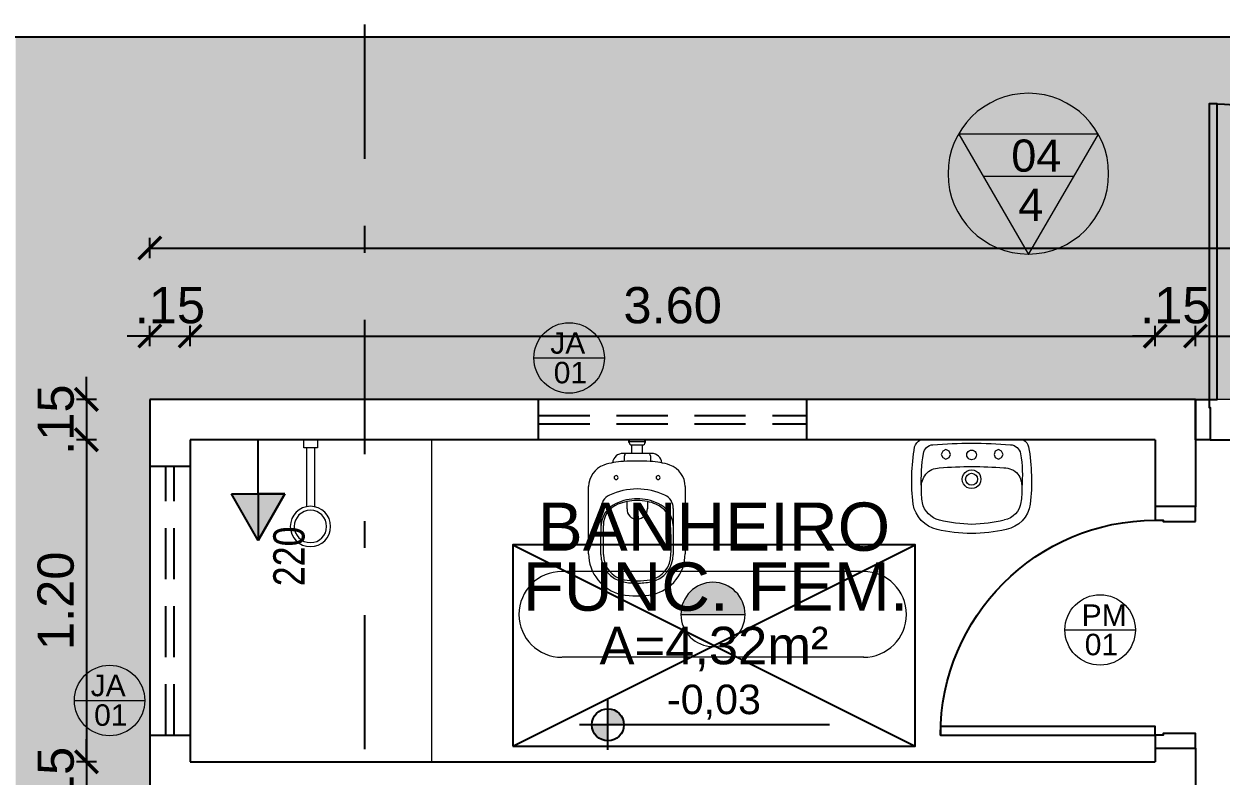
# Model space of a CAD drawing. Header units: inches. Extents: x 44782 to 44933, y 6798 to 6838.
# Drawn here: x 44804.744 to 44809.206, y 6833.475 to 6836.277 of the extents above; entities that cross this region are included whole.
import ezdxf
from ezdxf.enums import TextEntityAlignment as Align

# ---------------------------------------------------------------- set-up
doc = ezdxf.new("R2010")
doc.units = ezdxf.units.IN
doc.header["$MEASUREMENT"] = 0
doc.linetypes.add('DASHDOT', pattern=[1, 0.5, -0.25, 0, -0.25])
doc.linetypes.add('HIDDEN', pattern=[9.525, 6.35, -3.175])
doc.layers.get('Defpoints').update_dxf_attribs({"color": 250})
doc.layers.add('at_Entity', color=7, linetype='Continuous', lineweight=9)
doc.layers.add('at_Text', color=7, linetype='Continuous', lineweight=9)
for name, color, linetype in [('BASCULANTE', 1, 'Continuous'), ('H. PAVER CINZA 1', 252, 'Continuous'), ('LAMPADAS', 5, 'Continuous'), ('Layout_Equipamentos', 7, 'Continuous'), ('linha de corte', 1, 'Continuous'), ('LOUÇAS', 7, 'Continuous'), ('MURO', 2, 'Continuous'), ('PAREDES', 4, 'Continuous'), ('PORTAS', 2, 'Continuous'), ('TEXTO01', 7, 'Continuous'), ('TEXTO02', 3, 'Continuous'), ('TEXTO03', 2, 'Continuous')]:
    doc.layers.add(name, color=color, linetype=linetype)
doc.layers.add('TOMADAS', color=150, linetype='Continuous', true_color=0x007fff)
doc.styles.add('ARIAL', font='ARIALN.TTF', dxfattribs={"height": 0.18})
doc.styles.add('Fonte 02', font='ARIALUNI.TTF')
doc.styles.add('FONTE01', font='swissi.ttf')
doc.styles.add('Fonte02', font='arial.ttf')
doc.styles.get("Standard").update_dxf_attribs({"font": 'txt.shx', "height": 0.18})
doc.styles.add('TEXTO1', font='swissko.ttf', dxfattribs={"width": 0.6, "height": 0.1})
doc.dimstyles.new('Esc 1-75', dxfattribs={"dimscale": 0.75, "dimtxt": 0.18, "dimasz": 0.1125, "dimexe": 0.05, "dimexo": 0.05, "dimgap": 0.06, "dimtad": 1, "dimzin": 4, "dimdsep": 46, "dimtxsty": 'Fonte 02', "dimblk": 'ARCHTICK', "dimcen": 0, "dimclrd": 250, "dimclre": 250, "dimadec": 0, "dimazin": 1, "dimtfac": 1, "dimtix": 1, "dimtmove": 1, "dimatfit": 3, "dimldrblk": 'ARCHTICK', "dimfxl": 0, "dimarcsym": 0})

# ---------------------------------------------------------------- blocks, each defined once
blk = doc.blocks.new('A$C2B7D2525')
at = {"layer": 'at_Entity', "true_color": 0x007fff}
h = blk.add_hatch(color=150, dxfattribs=at)
h.dxf.hatch_style = 1
h.paths.add_polyline_path([(0.723, 0.2795, 0.414214), (0.6034, 0.1599, 0.002212), (0.6034, 0.1588), (0.8427, 0.1588, 0.002212), (0.8427, 0.1599, 0.414214)])
at = {"layer": 'at_Entity', "color": 150, "true_color": 0x007fff}
for p, q in [((1.2852, 0.3197), (0.1609, 0.3197)), ((0.7241, 0.1588), (0.6034, 0.1588)), ((0.8427, 0.1588), (0.6034, 0.1588)), ((0.8427, 0.1588), (0.7241, 0.1588)), ((0.8427, 0.1588), (0.7241, 0.1588)), ((1.2852, 0), (0.1609, 0))]:
    blk.add_line(p, q, dxfattribs=at)
for centre, radius, start, end in [((0.1599, 0.1599), 0.1599, 90, 180), ((1.2841, 0.1599), 0.1599, 0.0027, 90), ((0.723, 0.1599), 0.1196, 90, 180), ((0.723, 0.1599), 0.1196, 360, 90), ((0.1599, 0.1599), 0.1599, 180, 270), ((0.723, 0.1599), 0.1196, 180, 270), ((0.723, 0.1599), 0.1196, 270, 0), ((1.2841, 0.1599), 0.1599, 270.0054, 0.0027)]:
    blk.add_arc(centre, radius, start, end, dxfattribs=at)
blk = doc.blocks.new('Leg_Ambiente05_50')
at = {"layer": 'TEXTO01', "linetype": 'Continuous', "ltscale": 0.0001}
h = blk.add_hatch(color=256, dxfattribs=at)
h.paths.add_polyline_path([(-0.2635, -0.157), (-0.2635, -0.1969), (-0.2235, -0.1969, 0.414214)])
h.paths.add_polyline_path([(-0.2635, -0.1969), (-0.3034, -0.1969, 0.414214), (-0.2635, -0.2368)])
at = {"layer": 'Defpoints'}
for p, q in [((-0.5, -0.25), (0.5, 0.25)), ((-0.5, 0.25), (0.5, -0.25))]:
    blk.add_line(p, q, dxfattribs=at)
blk.add_lwpolyline([(-0.5, -0.25), (0.5, -0.25), (0.5, 0.25), (-0.5, 0.25)], close=True, dxfattribs=at)
at = {"layer": 'TEXTO01', "linetype": 'Continuous', "ltscale": 0.0001}
for p, q in [((-0.2635, -0.2589), (-0.2635, -0.1349)), ((0.2874, -0.1969), (-0.3344, -0.1969))]:
    blk.add_line(p, q, dxfattribs=at)
blk.add_circle((-0.2635, -0.1969), 0.0399, dxfattribs=at)
at = {"layer": 'TEXTO01', "style": 'FONTE01'}
blk.add_attdef('NÍVEL', text='', height=0.08, dxfattribs=at).set_placement((0, -0.1338), align=Align.MIDDLE_CENTER)
at = {"layer": 'TEXTO02', "style": 'Fonte02'}
blk.add_attdef('ÁREA', text='', height=0.1, dxfattribs=at).set_placement((0, 0.0311), align=Align.MIDDLE_CENTER)
at = {"layer": 'TEXTO03', "style": 'Fonte02'}
for tag, p in [('AMB1', (0.0037, 0.5301)), ('AMB1', (0, 0.3711)), ('AMB2', (0, 0.2036))]:
    blk.add_attdef(tag, text='', height=0.12, dxfattribs=at).set_placement(p, align=Align.MIDDLE_CENTER)
blk = doc.blocks.new('A$C34B626C7')
at = {"layer": 'PORTAS'}
for points in [[(0.8511, 0.1503), (0.8194, 0.1503), (0.8194, 0.9507), (0.8511, 0.9507), (0.8511, 0.1503)], [(0.055, 0), (0, 0), (0, 0.1503), (0.0508, 0.1503), (0.0508, 0.1207), (0.055, 0.1207), (0.055, 0)], [(0.8998, 0.1503), (0.8998, 0), (0.8448, 0), (0.8448, 0.1207), (0.8511, 0.1207), (0.8511, 0.1503), (0.8998, 0.1503)]]:
    blk.add_lwpolyline(points, dxfattribs=at)
blk.add_arc((0.8511, 0.1503), 0.8003, 90, 180, dxfattribs=at)
blk = doc.blocks.new('A$C7F0663E6')
at = {"layer": 'at_Entity', "color": 7}
for p, q in [((0.0508, 0.3684), (0.0508, 0.398)), ((0.0508, 0.398), (0.1016, 0.398)), ((0.1016, 0.3684), (0.0508, 0.3684)), ((0.0614, 0.1482), (0.0614, 0.3684)), ((0.091, 0.3684), (0.0614, 0.3684)), ((0.091, 0.1482), (0.091, 0.3684)), ((0.1016, 0.398), (0.1016, 0.3684))]:
    blk.add_line(p, q, dxfattribs=at)
for radius, start, end in [(0.0752, 90, 180), (0.0603, 90, 180), (0.0752, 360, 90), (0.0603, 360, 90), (0.0752, 180, 270), (0.0603, 180, 270), (0.0603, 270, 0), (0.0752, 270, 0)]:
    blk.add_arc((0.0752, 0.0752), radius, start, end, dxfattribs=at)
blk = doc.blocks.new('new block13')
at = {"layer": 'at_Entity', "color": 0}
for p, q in [((-0.0317, 0), (0.0317, 0)), ((-0.0307, -0.0063), (0.0286, -0.0063)), ((-0.0212, -0.0508), (-0.0212, -0.019)), ((-0.0212, -0.019), (0.019, -0.019)), ((0.019, -0.0508), (0.019, -0.019)), ((0.0529, -0.0508), (-0.0529, -0.0508)), ((-0.0487, -0.0804), (-0.0487, -0.0603)), ((0.0487, -0.0603), (0.0487, -0.0806)), ((-0.182, -0.4243), (-0.182, -0.1746)), ((0.1778, -0.1746), (0.1778, -0.4243)), ((-0.0386, -0.2575), (-0.0386, -0.23)), ((0.0376, -0.2302), (0.0376, -0.2575))]:
    blk.add_line(p, q, dxfattribs=at)
for centre, radius, start, end in [((-0.0212, -0.0095), 0.00952, 180, 270), ((0.019, -0.0095), 0.00952, 270, 0), ((-0.0434, -0.329), 0.2486, 92.0489, 109.145), ((-0.054, -0.0898), 0.0391, 88.4183, 173.4493), ((-0.0024, -1.4753), 1.3956, 87.9511, 92.0489), ((-0.0391, -0.0603), 0.00952, 90, 180), ((0.0391, -0.0603), 0.00952, 360, 90), ((0.0393, -0.3283), 0.2479, 70.8427, 88.1091), ((0.052, -0.0896), 0.0388, 5.5755, 88.6298), ((-0.0972, -0.1743), 0.0848, 109.0789, 180.1997), ((-0.0794, -0.1407), 0.00741, 90, 180), ((-0.0794, -0.1407), 0.00741, 360, 90), ((0.0772, -0.1407), 0.00741, 90, 180), ((0.0772, -0.1407), 0.00741, 360, 90), ((0.093, -0.1743), 0.0848, 359.8003, 70.9211), ((-0.0794, -0.1407), 0.00741, 180, 270), ((-0.0794, -0.1407), 0.00741, 270, 0), ((0.0772, -0.1407), 0.00741, 180, 270), ((0.0772, -0.1407), 0.00741, 270, 0), ((-0.0815, -0.255), 0.054, 114.961, 180.9064), ((-0.0011, -0.4276), 0.2444, 90, 114.9606), ((-0.0048, -0.3879), 0.1679, 88.7182, 116.1404), ((0.0027, -0.3879), 0.1679, 63.8614, 91.28), ((-0.001, -0.4276), 0.2444, 65.0391, 90.0003), ((0.0794, -0.255), 0.054, 359.0936, 65.039), ((-8.9781, -0.2835), 8.8426, 359.07167, 0.18792), ((-0.0408, -0.3242), 0.0949, 113.5727, 176.7329), ((-0.0434, -0.3185), 0.0836, 110.863, 180.2362), ((-0.0115, -0.383), 0.1554, 100.3133, 113.389), ((-0.0011, -0.4264), 0.2, 90, 101.0171), ((-0.003, -0.2599), 0.0357, 176.0445, 272.3446), ((-0.0016, -0.2564), 0.0391, 270.0027, 0), ((-0.0011, -0.4264), 0.1999, 78.9807, 90.0022), ((0.021, -0.3344), 0.1055, 63.0017, 81.1951), ((0.0391, -0.3185), 0.0836, 359.7638, 69.1369), ((0.0398, -0.3228), 0.0932, 2.4426, 66.7336), ((9.2796, -0.3417), 9.1467, 179.46215, 180.53334), ((-5.7851, -0.3984), 5.6587, 359.7103, 0.8057), ((-0.525, -0.3855), 0.6512, 356.3513, 5.878), ((-0.0265, -0.4243), 0.1555, 180.0055, 257.2943), ((-0.0313, -0.426), 0.1054, 180.4233, 258.8896), ((-0.0333, -0.4294), 0.0932, 178.5002, 259.6559), ((0.0307, -0.4285), 0.0942, 280.5689, 0.9284), ((0.0307, -0.4285), 0.1026, 280.5688, 0.9284), ((0.0222, -0.4243), 0.1555, 282.7128, 359.9983), ((-0.001, -0.2579), 0.2762, 259.4366, 269.9996), ((-0.0014, -0.2601), 0.2655, 259.4366, 270.0028), ((-0.0021, -0.2455), 0.2801, 270.136, 280.2849), ((-0.0011, -0.2581), 0.2759, 270, 280.577), ((-0.0021, -0.2899), 0.292, 258.435, 281.5683)]:
    blk.add_arc(centre, radius, start, end, dxfattribs=at)
at = {"layer": 'Layout_Equipamentos'}
for p, q in [((-0.0307, -0.0095), (-0.0307, 0)), ((0.0286, -0.0095), (0.0286, 0))]:
    blk.add_line(p, q, dxfattribs=at)
blk = doc.blocks.new('new block12')
at = {"layer": 'at_Entity', "color": 0}
for p, q in [((-0.1143, 0.055), (-0.1079, 0.0656)), ((-0.1079, 0.0423), (-0.1143, 0.055)), ((-0.1079, 0.0656), (-0.0973, 0.0719)), ((-0.0973, 0.0719), (-0.0846, 0.0656)), ((-0.0846, 0.0656), (-0.0804, 0.055)), ((-0.0804, 0.055), (-0.0846, 0.0423)), ((0.0825, 0.055), (0.0868, 0.0656)), ((0.0868, 0.0423), (0.0825, 0.055)), ((0.0868, 0.0656), (0.0995, 0.0719)), ((0.0995, 0.0719), (0.11, 0.0656)), ((0.11, 0.0656), (0.1164, 0.055)), ((0.1164, 0.055), (0.11, 0.0423)), ((-0.1904, 0), (0, 0)), ((-0.0973, 0.036), (-0.1079, 0.0423)), ((-0.0846, 0.0423), (-0.0973, 0.036)), ((-0.0635, 0), (0.1248, 0)), ((0, 0), (0.1926, 0)), ((0.0995, 0.036), (0.0868, 0.0423)), ((0.11, 0.0423), (0.0995, 0.036))]:
    blk.add_line(p, q, dxfattribs=at)
for centre, radius, start, end in [((-0.1037, 0.2192), 0.1175, 102.514, 169.9443), ((-0.0119, -0.1249), 0.4735, 88.698, 104.4219), ((0.0138, -0.2613), 0.5766, 91.3524, 103.5038), ((0.0099, -0.1255), 0.4741, 75.6368, 91.3415), ((-0.0133, -0.2572), 0.5725, 76.4579, 88.6966), ((0.1075, 0.2249), 0.1107, 7.7196, 79.5925), ((-0.1021, 0.2163), 0.0847, 102.9461, 167.2809), ((0.1052, 0.222), 0.0784, 8.4194, 78.3837), ((0.5296, 0.1532), 0.7539, 173.4134, 189.6929), ((0.1228, 0.188), 0.311, 171.3221, 181.8265), ((-0.1329, 0.1882), 0.3189, 357.9946, 8.1696), ((-0.5309, 0.1535), 0.7531, 350.2791, 6.5765), ((-0.0011, 0.1471), 0.0349, 90, 149.9929), ((-0.0011, 0.1471), 0.0349, 29.9968, 89.9993), ((0.4249, 0.1494), 0.6136, 177.3231, 189.2415), ((-0.1166, 0.1739), 0.0716, 176.6025, 219.5997), ((-0.0011, 0.1471), 0.0349, 150.0032, 209.9968), ((-0.0011, 0.1471), 0.0222, 90, 180), ((-0.0011, 0.1471), 0.0222, 180, 270), ((-0.0011, 0.1471), 0.0222, 360, 90), ((-0.0011, 0.1471), 0.0222, 270.0097, 360), ((-0.0011, 0.1471), 0.0349, 330.0032, 29.9968), ((0.1078, 0.1732), 0.0781, 324.6525, 2.8394), ((-0.2623, 0.1317), 0.4504, 349.782, 5.7972), ((-0.1209, 0.1714), 0.0667, 220.3438, 269.4487), ((0.0021, 1.5743), 1.4748, 265.1896, 269.9391), ((-0.0011, 0.1471), 0.0349, 209.9968, 269.9993), ((-0.0011, 0.1471), 0.0349, 270, 329.9929), ((-0.001, 1.4521), 1.3526, 270.0208, 275.0951), ((0.1226, 0.1679), 0.0631, 266.7732, 320.7547), ((-0.1427, 0.0567), 0.0385, 188.7558, 265.6127), ((-0.0011, 0.0561), 0.018, 150.0128, 209.9872), ((-0.0011, 0.0561), 0.018, 90, 150.0398), ((-0.0011, 0.0561), 0.018, 210.0191, 270.0367), ((-0.001, 0.0561), 0.018, 30.0191, 90.0367), ((-0.0011, 0.0561), 0.018, 270, 330.0398), ((-0.0011, 0.0561), 0.018, 330.0128, 29.9872), ((0.1414, 0.0585), 0.0402, 273.114, 350.3928), ((-0.1647, 0.0446), 0.0522, 200.5417, 238.93), ((-0.0074, 1.7284), 1.7156, 265.3753, 270.2103), ((-0.0011, 1.8918), 1.879, 270, 274.4144), ((0.1736, 0.034), 0.0386, 297.8673, 348.5693)]:
    blk.add_arc(centre, radius, start, end, dxfattribs=at)
blk = doc.blocks.new('A$C72591112')
at = {"layer": 'PORTAS'}
for points in [[(0.0508, 0.1503), (0.0805, 0.1503), (0.0805, 1.2513), (0.0508, 1.2513), (0.0508, 0.1503)], [(0.0508, 0.1503), (0.0508, 0.1207), (0.055, 0.1207), (0.055, 0), (0, 0), (0, 0.1503), (0.0508, 0.1503)], [(1.1497, 0.1503), (1.1497, 0.1207), (1.1454, 0.1207), (1.1454, 0), (1.2005, 0), (1.2005, 0.1503), (1.1497, 0.1503)]]:
    blk.add_lwpolyline(points, dxfattribs=at)
blk.add_arc((0.0472, 0.1488), 1.1025, 0.1389, 89.8115, dxfattribs=at)
blk = doc.blocks.new('A$C319404A0')
at = {"layer": 'TOMADAS'}
h = blk.add_hatch(color=256, dxfattribs=at)
h.dxf.hatch_style = 1
h.paths.add_polyline_path([(0.3748, 0.0995), (0.2011, 0.199), (0.2011, 0.0995)])
h.paths.add_polyline_path([(0.3748, 0.0995), (0.2011, 0.0995), (0.2011, 0)])
for p, q in [((0.2011, 0.199), (0.2011, 0.0995)), ((0.3748, 0.0995), (0.2011, 0.199)), ((0.2011, 0), (0.2011, 0.199)), ((0.2011, 0.199), (0.3748, 0.0995)), ((0.2011, 0.0995), (0, 0.0995)), ((0.2011, 0.0995), (0.3748, 0.0995)), ((0.3748, 0.0995), (0.2011, 0)), ((0.2011, 0), (0.2011, 0.0995)), ((0.2011, 0), (0.2011, 0.0995)), ((0.3748, 0.0995), (0.2011, 0))]:
    blk.add_line(p, q, dxfattribs=at)
blk = doc.blocks.new('_ARCHTICK')
at = {"color": 0, "linetype": 'ByBlock', "const_width": 0.15}
blk.add_lwpolyline([(-0.5, -0.5), (0.5, 0.5)], dxfattribs=at)
blk = doc.blocks.new('*D179')
at = {"layer": 'at_Text', "color": 250, "lineweight": -2, "transparency": 16777216}
for p, q in [((44805.2127, 6835.1146), (44805.1283, 6835.1146)), ((44805.2127, 6835.0771), (44805.2127, 6835.1521)), ((44805.2127, 6835.1146), (44805.3629, 6835.1146)), ((44805.3629, 6835.0771), (44805.3629, 6835.1521)), ((44805.3629, 6835.1146), (44805.4473, 6835.1146))]:
    blk.add_line(p, q, dxfattribs=at)
at = {"layer": 'Defpoints', "color": 0, "transparency": 16777216}
for p in [(44805.3629, 6835.1146), (44805.2127, 6834.8784), (44805.3629, 6834.7281)]:
    blk.add_point(p, dxfattribs=at)
at = {"layer": 'at_Text', "color": 250, "lineweight": -2, "transparency": 16777216, "xscale": 0.084375, "yscale": 0.084375, "zscale": 0.084375}
blk.add_blockref('_ARCHTICK', (44805.2127, 6835.1146), dxfattribs=at)
at = {"layer": 'at_Text', "color": 250, "lineweight": -2, "transparency": 16777216, "xscale": 0.084375, "yscale": 0.084375, "zscale": 0.084375, "rotation": 180}
blk.add_blockref('_ARCHTICK', (44805.3629, 6835.1146), dxfattribs=at)
at = {"layer": 'at_Text', "color": 0, "transparency": 16777216, "insert": (44805.2878, 6835.2286), "char_height": 0.135, "attachment_point": 5, "style": 'Fonte 02'}
blk.add_mtext('.15', dxfattribs=at)
blk = doc.blocks.new('*D180')
at = {"layer": 'at_Text', "color": 250, "lineweight": -2, "transparency": 16777216}
for p, q in [((44805.3629, 6835.0771), (44805.3629, 6835.1521)), ((44805.3629, 6835.1146), (44808.9602, 6835.1146)), ((44808.9602, 6835.0771), (44808.9602, 6835.1521))]:
    blk.add_line(p, q, dxfattribs=at)
at = {"layer": 'Defpoints', "color": 0, "transparency": 16777216}
for p in [(44808.9602, 6835.1146), (44805.3629, 6834.7281), (44808.9602, 6834.7281)]:
    blk.add_point(p, dxfattribs=at)
at = {"layer": 'at_Text', "color": 250, "lineweight": -2, "transparency": 16777216, "xscale": 0.084375, "yscale": 0.084375, "zscale": 0.084375, "rotation": 180}
blk.add_blockref('_ARCHTICK', (44805.3629, 6835.1146), dxfattribs=at)
at = {"layer": 'at_Text', "color": 250, "lineweight": -2, "transparency": 16777216, "xscale": 0.084375, "yscale": 0.084375, "zscale": 0.084375}
blk.add_blockref('_ARCHTICK', (44808.9602, 6835.1146), dxfattribs=at)
at = {"layer": 'at_Text', "color": 0, "transparency": 16777216, "insert": (44807.1616, 6835.2286), "char_height": 0.135, "attachment_point": 5, "style": 'Fonte 02'}
blk.add_mtext('3.60', dxfattribs=at)
blk = doc.blocks.new('*D181')
at = {"layer": 'at_Text', "color": 250, "lineweight": -2, "transparency": 16777216}
for p, q in [((44808.9602, 6835.1146), (44808.8758, 6835.1146)), ((44808.9602, 6835.0771), (44808.9602, 6835.1521)), ((44808.9602, 6835.1146), (44809.1105, 6835.1146)), ((44809.1105, 6835.0771), (44809.1105, 6835.1521)), ((44809.1105, 6835.1146), (44809.1949, 6835.1146))]:
    blk.add_line(p, q, dxfattribs=at)
at = {"layer": 'Defpoints', "color": 0, "transparency": 16777216}
for p in [(44809.1105, 6835.1146), (44808.9602, 6834.7281), (44809.1105, 6834.7281)]:
    blk.add_point(p, dxfattribs=at)
at = {"layer": 'at_Text', "color": 250, "lineweight": -2, "transparency": 16777216, "xscale": 0.084375, "yscale": 0.084375, "zscale": 0.084375}
blk.add_blockref('_ARCHTICK', (44808.9602, 6835.1146), dxfattribs=at)
at = {"layer": 'at_Text', "color": 250, "lineweight": -2, "transparency": 16777216, "xscale": 0.084375, "yscale": 0.084375, "zscale": 0.084375, "rotation": 180}
blk.add_blockref('_ARCHTICK', (44809.1105, 6835.1146), dxfattribs=at)
at = {"layer": 'at_Text', "color": 0, "transparency": 16777216, "insert": (44809.0353, 6835.2286), "char_height": 0.135, "attachment_point": 5, "style": 'Fonte 02'}
blk.add_mtext('.15', dxfattribs=at)
blk = doc.blocks.new('*D182')
at = {"layer": 'at_Text', "color": 250, "lineweight": -2, "transparency": 16777216}
for p, q in [((44809.1105, 6835.0771), (44809.1105, 6835.1521)), ((44809.1105, 6835.1146), (44810.3103, 6835.1146)), ((44810.3103, 6835.0771), (44810.3103, 6835.1521))]:
    blk.add_line(p, q, dxfattribs=at)
at = {"layer": 'Defpoints', "color": 0, "transparency": 16777216}
for p in [(44810.3103, 6835.1146), (44809.1105, 6834.7281), (44810.3103, 6834.7281)]:
    blk.add_point(p, dxfattribs=at)
at = {"layer": 'at_Text', "color": 250, "lineweight": -2, "transparency": 16777216, "xscale": 0.084375, "yscale": 0.084375, "zscale": 0.084375, "rotation": 180}
blk.add_blockref('_ARCHTICK', (44809.1105, 6835.1146), dxfattribs=at)
at = {"layer": 'at_Text', "color": 250, "lineweight": -2, "transparency": 16777216, "xscale": 0.084375, "yscale": 0.084375, "zscale": 0.084375}
blk.add_blockref('_ARCHTICK', (44810.3103, 6835.1146), dxfattribs=at)
at = {"layer": 'at_Text', "color": 0, "transparency": 16777216, "insert": (44809.7104, 6835.2286), "char_height": 0.135, "attachment_point": 5, "style": 'Fonte 02'}
blk.add_mtext('1.20', dxfattribs=at)
blk = doc.blocks.new('*D186')
at = {"layer": 'at_Text', "color": 250, "lineweight": -2, "transparency": 16777216}
for p, q in [((44805.2127, 6835.4049), (44805.2127, 6835.4799)), ((44813.7108, 6835.4049), (44813.7108, 6835.4799)), ((44805.2127, 6835.4424), (44813.7108, 6835.4424))]:
    blk.add_line(p, q, dxfattribs=at)
at = {"layer": 'Defpoints', "color": 0, "transparency": 16777216}
for p in [(44813.7108, 6835.4424), (44805.2127, 6834.8784), (44813.7108, 6834.8784)]:
    blk.add_point(p, dxfattribs=at)
at = {"layer": 'at_Text', "color": 250, "lineweight": -2, "transparency": 16777216, "xscale": 0.084375, "yscale": 0.084375, "zscale": 0.084375, "rotation": 180}
blk.add_blockref('_ARCHTICK', (44805.2127, 6835.4424), dxfattribs=at)
at = {"layer": 'at_Text', "color": 250, "lineweight": -2, "transparency": 16777216, "xscale": 0.084375, "yscale": 0.084375, "zscale": 0.084375}
blk.add_blockref('_ARCHTICK', (44813.7108, 6835.4424), dxfattribs=at)
at = {"layer": 'at_Text', "color": 0, "transparency": 16777216, "insert": (44809.4618, 6835.5563), "char_height": 0.135, "attachment_point": 5, "style": 'Fonte 02'}
blk.add_mtext('8.50', dxfattribs=at)
blk = doc.blocks.new('*D187')
at = {"layer": 'at_Text', "color": 250, "lineweight": -2, "transparency": 16777216}
for p, q in [((44804.9768, 6834.8784), (44804.9768, 6834.9628)), ((44805.0143, 6834.8784), (44804.9393, 6834.8784)), ((44804.9768, 6834.8784), (44804.9768, 6834.7281)), ((44805.0143, 6834.7281), (44804.9393, 6834.7281)), ((44804.9768, 6834.7281), (44804.9768, 6834.6438))]:
    blk.add_line(p, q, dxfattribs=at)
at = {"layer": 'Defpoints', "color": 0, "transparency": 16777216}
for p in [(44805.2127, 6834.8784), (44804.9768, 6834.7281), (44805.2127, 6834.7281)]:
    blk.add_point(p, dxfattribs=at)
at = {"layer": 'at_Text', "color": 250, "lineweight": -2, "transparency": 16777216, "xscale": 0.084375, "yscale": 0.084375, "zscale": 0.084375}
for p, rotation in [((44804.9768, 6834.8784), 270), ((44804.9768, 6834.7281), 90)]:
    blk.add_blockref('_ARCHTICK', p, dxfattribs=dict(at, rotation=rotation))
at = {"layer": 'at_Text', "color": 0, "transparency": 16777216, "insert": (44804.8628, 6834.8033), "char_height": 0.135, "attachment_point": 5, "rotation": 90, "style": 'Fonte 02'}
blk.add_mtext('.15', dxfattribs=at)
blk = doc.blocks.new('*D188')
at = {"layer": 'at_Text', "color": 250, "lineweight": -2, "transparency": 16777216}
for p, q in [((44805.0143, 6834.7281), (44804.9393, 6834.7281)), ((44804.9768, 6834.7281), (44804.9768, 6833.5283)), ((44805.0143, 6833.5283), (44804.9393, 6833.5283))]:
    blk.add_line(p, q, dxfattribs=at)
at = {"layer": 'Defpoints', "color": 0, "transparency": 16777216}
for p in [(44805.2127, 6834.7281), (44804.9768, 6833.5283), (44805.3629, 6833.5283)]:
    blk.add_point(p, dxfattribs=at)
at = {"layer": 'at_Text', "color": 250, "lineweight": -2, "transparency": 16777216, "xscale": 0.084375, "yscale": 0.084375, "zscale": 0.084375}
for p, rotation in [((44804.9768, 6834.7281), 90), ((44804.9768, 6833.5283), 270)]:
    blk.add_blockref('_ARCHTICK', p, dxfattribs=dict(at, rotation=rotation))
at = {"layer": 'at_Text', "color": 0, "transparency": 16777216, "insert": (44804.8628, 6834.1282), "char_height": 0.135, "attachment_point": 5, "rotation": 90, "style": 'Fonte 02'}
blk.add_mtext('1.20', dxfattribs=at)
blk = doc.blocks.new('*D189')
at = {"layer": 'at_Text', "color": 250, "lineweight": -2, "transparency": 16777216}
for p, q in [((44804.9768, 6833.5283), (44804.9768, 6833.6127)), ((44805.0143, 6833.5283), (44804.9393, 6833.5283)), ((44804.9768, 6833.5283), (44804.9768, 6833.3781)), ((44805.0143, 6833.3781), (44804.9393, 6833.3781)), ((44804.9768, 6833.3781), (44804.9768, 6833.2937))]:
    blk.add_line(p, q, dxfattribs=at)
at = {"layer": 'Defpoints', "color": 0, "transparency": 16777216}
for p in [(44805.3629, 6833.5283), (44804.9768, 6833.3781), (44805.3629, 6833.3781)]:
    blk.add_point(p, dxfattribs=at)
at = {"layer": 'at_Text', "color": 250, "lineweight": -2, "transparency": 16777216, "xscale": 0.084375, "yscale": 0.084375, "zscale": 0.084375}
for p, rotation in [((44804.9768, 6833.5283), 270), ((44804.9768, 6833.3781), 90)]:
    blk.add_blockref('_ARCHTICK', p, dxfattribs=dict(at, rotation=rotation))
at = {"layer": 'at_Text', "color": 0, "transparency": 16777216, "insert": (44804.8628, 6833.4532), "char_height": 0.135, "attachment_point": 5, "rotation": 90, "style": 'Fonte 02'}
blk.add_mtext('.15', dxfattribs=at)

msp = doc.modelspace()

# ---------------------------------------------------------------- hatches: boundary and pattern name
at = {"layer": 'H. PAVER CINZA 1'}
msp.add_hatch(color=256, dxfattribs=at).paths.add_polyline_path([(44814.2102, 6836.2284), (44804.7133, 6836.2284), (44804.7133, 6830.4791), (44804.7133, 6825.0302), (44793.3162, 6825.0302), (44793.3162, 6816.0327), (44793.8156, 6816.0327), (44793.8156, 6815.8824), (44793.3162, 6815.8824), (44793.3162, 6814.3843), (44804.5631, 6814.3843), (44804.5631, 6809.4856), (44805.0625, 6809.4856), (44805.0625, 6813.3834), (44806.713, 6813.3834), (44806.713, 6814.8837), (44793.8156, 6814.8837), (44793.8156, 6818.682), (44795.3645, 6818.682), (44795.3645, 6820.6817), (44793.8156, 6820.6817), (44793.8156, 6824.4821), (44805.2127, 6824.4821), (44805.2127, 6830.9785), (44805.2127, 6834.8784), (44813.7108, 6834.8784), (44813.7108, 6826.431), (44810.8605, 6826.431), (44810.8605, 6824.4821), (44826.9553, 6824.4821), (44826.9553, 6818.682), (44826.9553, 6815.4233), (44827.4568, 6815.4233), (44827.4568, 6825.0302), (44814.2102, 6825.0302)])

# ---------------------------------------------------------------- linework, layer by layer
at = {"layer": 'at_Entity', "color": 252, "true_color": 0x989898}
for p, q in [((44800.9636, 6836.2284), (44814.2102, 6836.2284)), ((44805.2127, 6834.7281), (44805.2127, 6834.0277)), ((44805.2127, 6834.7281), (44805.2127, 6834.0277)), ((44805.2127, 6833.5601), (44805.2127, 6833.4797)), ((44805.2127, 6833.5601), (44805.2127, 6833.4797)), ((44805.2127, 6833.4797), (44805.2127, 6833.3929)), ((44805.2127, 6833.4797), (44805.2127, 6833.3929))]:
    msp.add_line(p, q, dxfattribs=at)
at = {"layer": 'at_Entity', "color": 7}
for p, q in [((44808.7487, 6835.8666), (44808.2281, 6835.8666)), ((44808.2281, 6835.8666), (44808.4884, 6835.418)), ((44808.4884, 6835.418), (44808.7487, 6835.8666)), ((44808.3191, 6835.71), (44808.6555, 6835.71))]:
    msp.add_line(p, q, dxfattribs=at)
at = {"layer": 'at_Entity', "color": 0}
for p, q in [((44810.2602, 6834.8784), (44809.191, 6834.8784)), ((44806.2623, 6834.7281), (44806.2623, 6833.5283))]:
    msp.add_line(p, q, dxfattribs=at)
at = {"layer": 'at_Entity', "color": 7}
for start, end in [(90, 180), (360, 90), (180, 270), (270, 0)]:
    msp.add_arc((44808.4873, 6835.7195), 0.2994, start, end, dxfattribs=at)
at = {"layer": 'BASCULANTE', "linetype": 'HIDDEN', "ltscale": 0.03}
for p, q in [((44806.6622, 6834.7281), (44806.6622, 6834.8784)), ((44807.661, 6834.8784), (44807.661, 6834.7281)), ((44806.6622, 6834.8185), (44807.661, 6834.8185)), ((44806.6622, 6834.7881), (44807.661, 6834.7881)), ((44809.1656, 6834.7281), (44810.2559, 6834.7281)), ((44805.3629, 6834.6287), (44805.2127, 6834.6287)), ((44805.2729, 6833.6278), (44805.2729, 6834.6287)), ((44805.3032, 6833.6278), (44805.3032, 6834.6287)), ((44805.2127, 6833.6278), (44805.3629, 6833.6278))]:
    msp.add_line(p, q, dxfattribs=at)
at = {"layer": 'linha de corte', "color": 6, "linetype": 'DASHDOT'}
msp.add_line((44806.0147, 6799.4751), (44806.0147, 6837.2931), dxfattribs=at)
at = {"layer": 'MURO'}
msp.add_line((44830.4553, 6836.2284), (44785.4655, 6836.2284), dxfattribs=at)
at = {"layer": 'PAREDES'}
for p, q in [((44809.1105, 6834.8784), (44805.2127, 6834.8784)), ((44805.2127, 6834.8784), (44805.2127, 6827.7303)), ((44809.1105, 6834.8784), (44809.1105, 6834.4784)), ((44808.9602, 6834.7281), (44805.3629, 6834.7281)), ((44805.3629, 6834.7281), (44805.3629, 6833.5283)), ((44808.9602, 6834.7281), (44808.9602, 6834.479)), ((44808.9602, 6833.5791), (44808.9602, 6833.5283)), ((44809.1105, 6833.5791), (44809.1105, 6832.629)), ((44805.3629, 6833.5283), (44808.9602, 6833.5283))]:
    msp.add_line(p, q, dxfattribs=at)
at = {"layer": 'TEXTO01', "lineweight": 9}
for p, q in [((44806.6445, 6835.0329), (44806.9072, 6835.0329)), ((44808.6236, 6834.0198), (44808.8862, 6834.0198)), ((44804.9315, 6833.7569), (44805.1942, 6833.7569))]:
    msp.add_line(p, q, dxfattribs=at)
for centre in [(44806.7758, 6835.0329), (44808.7549, 6834.0198), (44805.0629, 6833.7569)]:
    msp.add_circle(centre, 0.1313, dxfattribs=at)

# ---------------------------------------------------------------- block references
ref = msp.add_blockref('Leg_Ambiente05_50', (44807.3156, 6833.9617), dxfattribs=dict(xscale=1.5, yscale=1.5, zscale=1.5))
ref.add_attrib('AMB1', 'BANHEIRO', dxfattribs={"layer": 'TEXTO03', "height": 0.18, "style": 'Fonte02'}).set_placement((44807.3156, 6834.4045), align=Align.MIDDLE_CENTER)
ref.add_attrib('AMB2', 'FUNC. FEM.', dxfattribs={"layer": 'TEXTO03', "height": 0.18, "style": 'Fonte02'}).set_placement((44807.3218, 6834.1813), align=Align.MIDDLE_CENTER)
ref.add_attrib('ÁREA', 'A=4,32m²', dxfattribs={"layer": 'TEXTO02', "height": 0.14, "style": 'Fonte02'}).set_placement((44807.3157, 6833.9617), align=Align.MIDDLE_CENTER)
ref.add_attrib('NÍVEL', '-0,03', dxfattribs={"layer": 'TEXTO01', "height": 0.11, "style": 'FONTE01'}).set_placement((44807.3156, 6833.761), align=Align.MIDDLE_CENTER)
at = {"layer": 'LAMPADAS'}
msp.add_blockref('A$C2B7D2525', (44806.5888, 6833.9177), dxfattribs=at)
at = {"layer": 'Layout_Equipamentos'}
msp.add_blockref('new block13', (44807.0304, 6834.7281), dxfattribs=at)
at = {"layer": 'Layout_Equipamentos', "xscale": -1, "rotation": 180}
msp.add_blockref('new block12', (44808.277, 6834.7281), dxfattribs=at)
at = {"layer": 'LOUÇAS'}
msp.add_blockref('A$C7F0663E6', (44805.7364, 6834.3301), dxfattribs=at)
at = {"layer": 'PORTAS'}
msp.add_blockref('A$C72591112', (44809.1105, 6834.7281), dxfattribs=at)
at = {"layer": 'PORTAS', "xscale": -1, "rotation": 90}
msp.add_blockref('A$C34B626C7', (44809.1105, 6834.479), dxfattribs=at)
at = {"layer": 'TOMADAS', "rotation": 270}
msp.add_blockref('A$C319404A0', (44805.5174, 6834.7281), dxfattribs=at)

# ---------------------------------------------------------------- texts
at = {"layer": 'TEXTO01', "lineweight": 9, "char_height": 0.12, "attachment_point": 1}
for s, insert in [('{\\fArial|b0|i0|c0|p34;04}', (44808.4238, 6835.8468)), ('{\\fArial|b0|i0|c0|p34;4}', (44808.4499, 6835.6638))]:
    msp.add_mtext_dynamic_manual_height_columns(s, width=2.174676, gutter_width=1, heights=[0], dxfattribs=dict(at, insert=insert))
at = {"layer": 'TEXTO01', "lineweight": 9, "ltscale": 0.0001, "char_height": 0.080083, "width": 0.240515, "attachment_point": 1, "style": 'TEXTO1'}
for s, insert in [('{\\fSansSerif|b0|i0|c2|p2;\\W1;JA}', (44806.7054, 6835.1288)), ('{\\fSansSerif|b0|i0|c2|p2;\\W1;01}', (44806.7184, 6835.0185)), ('{\\fSansSerif|b0|i0|c2|p2;\\W1;PM}', (44808.6862, 6834.1148)), ('{\\fSansSerif|b0|i0|c2|p2;\\W1;01}', (44808.6975, 6834.0055)), ('{\\fSansSerif|b0|i0|c2|p2;\\W1;JA}', (44804.9924, 6833.8528)), ('{\\fSansSerif|b0|i0|c2|p2;\\W1;01}', (44805.0054, 6833.7426))]:
    msp.add_mtext(s, dxfattribs=dict(at, insert=insert))
at = {"layer": 'TOMADAS', "style": 'ARIAL'}
msp.add_text('220', height=0.11664, rotation=90, dxfattribs=at).set_placement((44805.7897, 6834.1824))

# ---------------------------------------------------------------- dimensions: what is measured, and where the dimension line sits
at = {"layer": 'at_Text'}
for base, p1, p2, picture, middle in [((44813.7108, 6835.4424), (44805.2127, 6834.8784), (44813.7108, 6834.8784), '*D186', (44809.4618, 6835.5563)), ((44805.3629, 6835.1146), (44805.2127, 6834.8784), (44805.3629, 6834.7281), '*D179', (44805.2878, 6835.2286)), ((44808.9602, 6835.1146), (44805.3629, 6834.7281), (44808.9602, 6834.7281), '*D180', (44807.1616, 6835.2286)), ((44809.1105, 6835.1146), (44808.9602, 6834.7281), (44809.1105, 6834.7281), '*D181', (44809.0353, 6835.2286)), ((44810.3103, 6835.1146), (44809.1105, 6834.7281), (44810.3103, 6834.7281), '*D182', (44809.7104, 6835.2286))]:
    dim = msp.add_linear_dim(base=base, p1=p1, p2=p2, dimstyle='Esc 1-75', dxfattribs=at)
    dim.commit()
    dim.dimension.update_dxf_attribs({"geometry": picture, "text_midpoint": middle})
for base, p1, p2, picture, middle in [((44804.9768, 6834.7281), (44805.2127, 6834.8784), (44805.2127, 6834.7281), '*D187', (44804.8628, 6834.8033)), ((44804.9768, 6833.5283), (44805.2127, 6834.7281), (44805.3629, 6833.5283), '*D188', (44804.8628, 6834.1282)), ((44804.9768, 6833.3781), (44805.3629, 6833.5283), (44805.3629, 6833.3781), '*D189', (44804.8628, 6833.4532))]:
    dim = msp.add_linear_dim(base=base, p1=p1, p2=p2, angle=90, dimstyle='Esc 1-75', dxfattribs=at)
    dim.commit()
    dim.dimension.update_dxf_attribs({"geometry": picture, "text_midpoint": middle})

doc.saveas('drawing.dxf')
